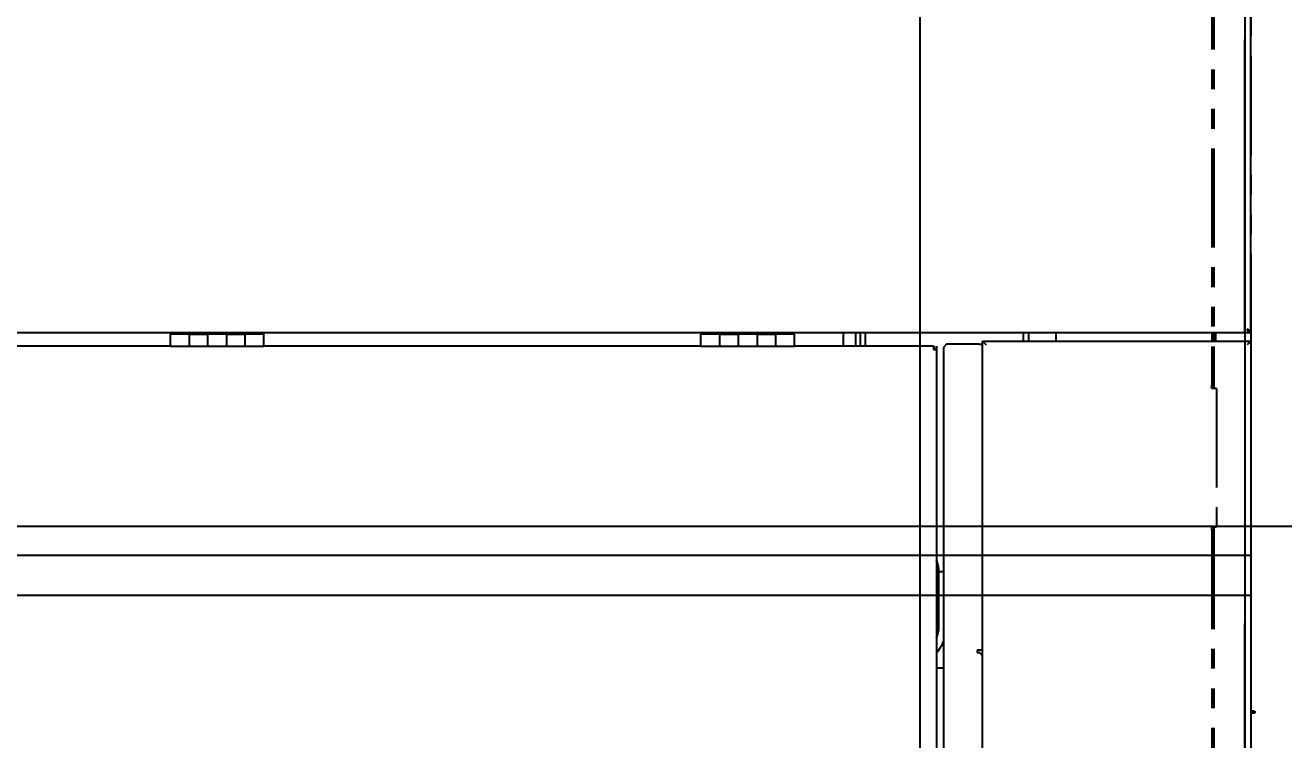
# Model space of a CAD drawing. Header units: centimetres. Extents: x 405564 to 502064, y 46284 to 60634.
# Drawn here: x 454662.3 to 454743.1, y 54128.8 to 54174.7 of the extents above; entities that cross this region are included whole.
import ezdxf
from ezdxf import colors
from ezdxf.entities.mleader import LeaderData, LeaderLine
from ezdxf.math import Vec2, Vec3
from ezdxf.xclip import XClip

# ---------------------------------------------------------------- set-up
doc = ezdxf.new("R2010")
doc.units = ezdxf.units.CM
doc.header["$XCLIPFRAME"] = 0
for name, pattern in [('3+1_3b$0$DASHED', [0.25, 0.125, -0.125]), ('SLD-2点鎖線', [12.7, 6.35, -1.27, 1.27, -1.27, 1.27, -1.27]), ('SLD-実線', [0])]:
    doc.linetypes.add(name, pattern=pattern)
for name, color, linetype in [('---___EB_draft03_cihazlar', 8, 'Continuous'), ('0-KRCN-ASMATAVAN-130426', 8, 'Continuous'), ('AS_DUV', 8, 'Continuous'), ('AS_PYZ_BINA', 8, 'Continuous')]:
    doc.layers.add(name, color=color, linetype=linetype)
doc.layers.add('0-KRCN-MİMARİ-220526', color=8, linetype='Continuous', lineweight=9)
doc.layers.add('OL_Ic', color=8, linetype='Continuous', lineweight=9)
doc.styles.add('Normal_ITL', font='swissi.ttf')

# ---------------------------------------------------------------- blocks, each defined once
blk = doc.blocks.new('Conveyor1M')
at = {"layer": '---___EB_draft03_cihazlar', "color": 1, "linetype": '3+1_3b$0$DASHED', "ltscale": 150}
blk.add_lwpolyline([(276488.244, -40561.415), (276724.244, -40561.415), (276724.244, -40661.415), (276488.244, -40661.415), (276488.244, -40561.415)], dxfattribs=at)
blk = doc.blocks.new('SMD Dizgi Makinesi')
at = {"layer": '---___EB_draft03_cihazlar', "linetype": 'SLD-2点鎖線'}
for p, q in [((275465.692, -39730.757), (275632.463, -39730.757)), ((275559.668, -39730.757), (275538.486, -39730.757)), ((275559.505, -39730.877), (275559.668, -39730.877)), ((275559.544, -39730.887), (275559.544, -39730.96)), ((275559.668, -39730.757), (275559.668, -39730.877)), ((275559.668, -39730.757), (275560.185, -39730.757)), ((275559.668, -39730.887), (275559.668, -39868.027)), ((275560.185, -39747.982), (275560.185, -39730.757)), ((275560.185, -39730.757), (275560.19, -39730.762)), ((275560.185, -39730.757), (275633.651, -39730.757)), ((275560.19, -39730.762), (275560.204, -39730.775)), ((275560.204, -39730.775), (275560.227, -39730.798)), ((275560.227, -39730.798), (275560.258, -39730.828)), ((275560.258, -39730.828), (275560.295, -39730.864)), ((275560.295, -39730.864), (275560.338, -39730.906)), ((275560.338, -39730.906), (275560.385, -39730.951)), ((275560.385, -39730.951), (275560.433, -39730.997)), ((275583.95, -39730.587), (275583.95, -39730.507)), ((275583.95, -39730.507), (275584.074, -39730.507)), ((275583.95, -39730.517), (275584.074, -39730.517)), ((275583.95, -39730.587), (275583.95, -39730.757)), ((275584.074, -39730.637), (275583.95, -39730.637)), ((275584.074, -39730.507), (275584.074, -39730.757)), ((275535.128, -39733.141), (275563.027, -39733.141)), ((275535.128, -39733.261), (275563.027, -39733.261)), ((275559.668, -39733.04), (275560.185, -39733.04)), ((275559.668, -39733.141), (275560.185, -39733.141)), ((275559.668, -39733.261), (275560.185, -39733.261)), ((275563.027, -39733.141), (275563.233, -39733.141)), ((275563.027, -39733.261), (275563.027, -39733.141)), ((275563.233, -39733.261), (275563.027, -39733.261)), ((275563.233, -39732.96), (275563.233, -39733.04)), ((275563.233, -39732.96), (275572.119, -39732.96)), ((275563.233, -39733.04), (275563.233, -39733.141)), ((275563.233, -39733.141), (275563.233, -39733.261)), ((275572.119, -39733.04), (275572.119, -39732.96)), ((275572.119, -39733.141), (275572.119, -39733.04)), ((275572.119, -39733.141), (275572.326, -39733.141)), ((275572.119, -39733.261), (275572.119, -39733.141)), ((275572.326, -39733.261), (275572.119, -39733.261)), ((275572.326, -39733.141), (275632.256, -39733.141)), ((275572.326, -39733.141), (275572.326, -39733.261)), ((275572.326, -39733.261), (275632.256, -39733.261)), ((275559.668, -39743.275), (275560.185, -39743.275)), ((275559.668, -39745.028), (275560.185, -39745.028)), ((275559.668, -39745.378), (275560.185, -39745.378)), ((275560.204, -39747.964), (275560.227, -39747.942)), ((275560.227, -39747.942), (275560.258, -39747.912)), ((275560.258, -39747.912), (275560.295, -39747.875)), ((275560.295, -39747.875), (275560.338, -39747.834)), ((275560.338, -39747.834), (275560.385, -39747.789)), ((275560.385, -39747.789), (275560.433, -39747.742)), ((275560.185, -39747.982), (275560.19, -39747.978)), ((275633.651, -39747.982), (275560.185, -39747.982)), ((275560.19, -39747.978), (275560.204, -39747.964)), ((275560.392, -39748.193), (275560.392, -39747.982)), ((275560.392, -39748.193), (275560.392, -39750.286)), ((275580.024, -39747.982), (275580.024, -39748.193)), ((275580.024, -39748.193), (275580.024, -39748.333)), ((275580.024, -39748.333), (275580.189, -39748.333)), ((275580.396, -39747.982), (275580.189, -39748.183)), ((275580.189, -39748.333), (275580.189, -39748.183)), ((275560.392, -39750.286), (275560.598, -39750.486)), ((275560.521, -39750.937), (275560.727, -39750.937)), ((275560.521, -39751.087), (275560.727, -39751.087)), ((275560.521, -39751.137), (275560.521, -39751.097)), ((275560.521, -39751.137), (275560.521, -39760.05)), ((275560.521, -39751.137), (275560.727, -39751.137)), ((275560.598, -39750.486), (275631.791, -39750.486)), ((275560.676, -39751.137), (275560.676, -39751.097)), ((275560.727, -39750.937), (275612.598, -39750.937)), ((275560.727, -39751.137), (275560.727, -39750.937)), ((275575.012, -39750.486), (275575.012, -39750.786)), ((275578.474, -39750.786), (275575.012, -39750.786)), ((275581.16, -39750.937), (275581.16, -39750.486)), ((275560.521, -39755.493), (275559.668, -39755.493)), ((275560.521, -39755.814), (275559.668, -39755.814)), ((275560.521, -39756.114), (275559.668, -39756.114)), ((275560.521, -39756.895), (275559.668, -39756.895)), ((275559.746, -39760.05), (275559.746, -39761.252)), ((275560.521, -39760.05), (275559.746, -39760.05)), ((275560.521, -39761.252), (275560.521, -39760.05)), ((275560.521, -39761.252), (275559.746, -39761.252)), ((275559.746, -39762.453), (275559.746, -39761.252)), ((275560.521, -39762.453), (275560.521, -39761.252)), ((275559.746, -39762.453), (275559.746, -39763.655)), ((275559.746, -39762.453), (275560.521, -39762.453)), ((275560.521, -39763.655), (275560.521, -39762.453)), ((275560.521, -39763.655), (275559.746, -39763.655)), ((275559.746, -39764.857), (275559.746, -39763.655)), ((275560.521, -39764.857), (275560.521, -39763.655)), ((275559.746, -39764.857), (275559.746, -39766.059)), ((275559.746, -39764.857), (275560.521, -39764.857)), ((275560.521, -39766.059), (275560.521, -39764.857)), ((275560.521, -39766.059), (275559.746, -39766.059)), ((275560.521, -39766.059), (275560.521, -39794.099)), ((275559.67, -39794.099), (275559.668, -39794.099)), ((275559.746, -39794.099), (275559.67, -39794.099)), ((275559.67, -39800.108), (275559.67, -39794.099)), ((275559.746, -39794.099), (275559.746, -39795.301)), ((275560.521, -39794.099), (275559.746, -39794.099)), ((275560.521, -39795.301), (275560.521, -39794.099)), ((275560.521, -39795.301), (275559.746, -39795.301)), ((275559.746, -39796.503), (275559.746, -39795.301)), ((275560.521, -39796.503), (275560.521, -39795.301)), ((275559.746, -39796.503), (275559.746, -39797.705)), ((275559.746, -39796.503), (275560.521, -39796.503)), ((275560.521, -39797.705), (275560.521, -39796.503)), ((275560.521, -39797.705), (275559.746, -39797.705)), ((275559.746, -39798.906), (275559.746, -39797.705)), ((275560.521, -39798.906), (275560.521, -39797.705)), ((275559.746, -39798.906), (275559.746, -39800.108)), ((275559.746, -39798.906), (275560.521, -39798.906)), ((275560.521, -39800.108), (275560.521, -39798.906)), ((275559.67, -39800.108), (275559.668, -39800.108)), ((275559.746, -39800.108), (275559.67, -39800.108)), ((275560.521, -39800.108), (275559.746, -39800.108)), ((275560.521, -39800.108), (275560.521, -39828.149))]:
    blk.add_line(p, q, dxfattribs=at)
at = {"layer": '---___EB_draft03_cihazlar', "linetype": 'SLD-実線'}
for p, q in [((275559.668, -39730.757), (275538.486, -39730.757)), ((275559.505, -39730.877), (275559.668, -39730.877)), ((275559.544, -39730.887), (275559.544, -39730.96)), ((275559.668, -39730.757), (275559.668, -39730.877)), ((275559.668, -39730.757), (275560.185, -39730.757)), ((275559.668, -39730.887), (275559.668, -39868.027)), ((275560.185, -39747.982), (275560.185, -39730.757)), ((275560.185, -39730.757), (275560.19, -39730.762)), ((275560.185, -39730.757), (275633.651, -39730.757)), ((275560.19, -39730.762), (275560.204, -39730.775)), ((275560.204, -39730.775), (275560.227, -39730.798)), ((275560.227, -39730.798), (275560.258, -39730.828)), ((275560.258, -39730.828), (275560.295, -39730.864)), ((275560.295, -39730.864), (275560.338, -39730.906)), ((275560.338, -39730.906), (275560.385, -39730.951)), ((275560.385, -39730.951), (275560.433, -39730.997)), ((275559.668, -39733.04), (275560.185, -39733.04)), ((275559.668, -39733.141), (275560.185, -39733.141)), ((275559.668, -39733.261), (275560.185, -39733.261)), ((275559.668, -39743.275), (275560.185, -39743.275)), ((275559.668, -39745.028), (275560.185, -39745.028)), ((275559.668, -39745.378), (275560.185, -39745.378)), ((275560.204, -39747.964), (275560.227, -39747.942)), ((275560.227, -39747.942), (275560.258, -39747.912)), ((275560.258, -39747.912), (275560.295, -39747.875)), ((275560.295, -39747.875), (275560.338, -39747.834)), ((275560.338, -39747.834), (275560.385, -39747.789)), ((275560.385, -39747.789), (275560.433, -39747.742)), ((275560.185, -39747.982), (275560.19, -39747.978)), ((275633.651, -39747.982), (275560.185, -39747.982)), ((275560.19, -39747.978), (275560.204, -39747.964)), ((275560.392, -39748.193), (275560.392, -39747.982)), ((275560.392, -39748.193), (275560.392, -39750.286)), ((275580.024, -39747.982), (275580.024, -39748.193)), ((275580.024, -39748.193), (275580.024, -39748.333)), ((275580.024, -39748.333), (275580.189, -39748.333)), ((275580.396, -39747.982), (275580.189, -39748.183)), ((275580.189, -39748.333), (275580.189, -39748.183)), ((275560.392, -39750.286), (275560.598, -39750.486)), ((275560.521, -39750.937), (275560.727, -39750.937)), ((275560.521, -39751.087), (275560.727, -39751.087)), ((275560.521, -39751.137), (275560.521, -39751.097)), ((275560.521, -39751.137), (275560.521, -39760.05)), ((275560.521, -39751.137), (275560.727, -39751.137)), ((275560.598, -39750.486), (275631.791, -39750.486)), ((275560.676, -39751.137), (275560.676, -39751.097)), ((275560.727, -39750.937), (275612.598, -39750.937)), ((275560.727, -39751.137), (275560.727, -39750.937)), ((275575.012, -39750.486), (275575.012, -39750.786)), ((275578.474, -39750.786), (275575.012, -39750.786)), ((275581.16, -39750.937), (275581.16, -39750.486)), ((275560.521, -39755.493), (275559.668, -39755.493)), ((275560.521, -39755.814), (275559.668, -39755.814)), ((275560.521, -39756.114), (275559.668, -39756.114)), ((275560.521, -39756.895), (275559.668, -39756.895)), ((275560.521, -39760.05), (275559.746, -39760.05)), ((275559.746, -39760.05), (275559.746, -39761.252)), ((275560.521, -39761.252), (275560.521, -39760.05)), ((275560.521, -39761.252), (275559.746, -39761.252)), ((275559.746, -39762.453), (275559.746, -39761.252)), ((275560.521, -39762.453), (275560.521, -39761.252)), ((275559.746, -39762.453), (275560.521, -39762.453)), ((275559.746, -39762.453), (275559.746, -39763.655)), ((275560.521, -39763.655), (275560.521, -39762.453)), ((275560.521, -39763.655), (275559.746, -39763.655)), ((275559.746, -39764.857), (275559.746, -39763.655)), ((275560.521, -39764.857), (275560.521, -39763.655)), ((275559.746, -39764.857), (275560.521, -39764.857)), ((275559.746, -39764.857), (275559.746, -39766.059)), ((275560.521, -39766.059), (275560.521, -39764.857)), ((275560.521, -39766.059), (275559.746, -39766.059)), ((275560.521, -39766.059), (275560.521, -39794.099)), ((275559.67, -39794.099), (275559.668, -39794.099)), ((275559.746, -39794.099), (275559.67, -39794.099)), ((275559.67, -39800.108), (275559.67, -39794.099)), ((275560.521, -39794.099), (275559.746, -39794.099)), ((275559.746, -39794.099), (275559.746, -39795.301)), ((275560.521, -39795.301), (275560.521, -39794.099)), ((275559.746, -39796.503), (275559.746, -39795.301)), ((275560.521, -39795.301), (275559.746, -39795.301)), ((275560.521, -39796.503), (275560.521, -39795.301)), ((275559.746, -39796.503), (275560.521, -39796.503)), ((275559.746, -39796.503), (275559.746, -39797.705)), ((275560.521, -39797.705), (275560.521, -39796.503)), ((275559.746, -39798.906), (275559.746, -39797.705)), ((275560.521, -39797.705), (275559.746, -39797.705)), ((275560.521, -39798.906), (275560.521, -39797.705)), ((275559.746, -39798.906), (275560.521, -39798.906)), ((275559.746, -39798.906), (275559.746, -39800.108)), ((275560.521, -39800.108), (275560.521, -39798.906)), ((275559.67, -39800.108), (275559.668, -39800.108)), ((275559.746, -39800.108), (275559.67, -39800.108)), ((275560.521, -39800.108), (275559.746, -39800.108)), ((275560.521, -39800.108), (275560.521, -39828.149))]:
    blk.add_line(p, q, dxfattribs=at)
at = {"layer": '---___EB_draft03_cihazlar'}
for p, q in [((275573.928, -39868.157), (275573.928, -39730.757)), ((275576.511, -39868.157), (275576.511, -39730.757))]:
    blk.add_line(p, q, dxfattribs=at)
at = {"layer": '---___EB_draft03_cihazlar', "color": 1, "linetype": '3+1_3b$0$DASHED', "ltscale": 150}
blk.add_lwpolyline([(275341.077, -39731.157), (275757.077, -39731.157), (275757.077, -39868.157), (275341.077, -39868.157), (275341.077, -39731.157)], dxfattribs=at)
at = {"layer": '---___EB_draft03_cihazlar', "color": 1}
blk.add_lwpolyline([(275426.077, -39731.157), (275672.077, -39731.157), (275672.077, -39868.157), (275426.077, -39868.157), (275426.077, -39731.157)], dxfattribs=at)
at = {"layer": '---___EB_draft03_cihazlar', "linetype": 'SLD-2点鎖線'}
for centre, major_axis, start_param, end_param in [((275575.012, -39752.789), (-2.067, 0), 4.712389, 5.10215), ((275578.474, -39752.789), (-2.067, 0), 4.322628, 4.712389), ((275578.474, -39752.789), (-2.583, 0), 3.974663, 4.309673)]:
    blk.add_ellipse(centre, major_axis=major_axis, ratio=0.969208, start_param=start_param, end_param=end_param, dxfattribs=at)
at = {"layer": '---___EB_draft03_cihazlar', "linetype": 'SLD-実線'}
for centre, major_axis, start_param, end_param in [((275575.012, -39752.789), (-2.067, 0), 4.712389, 5.10215), ((275578.474, -39752.789), (-2.067, 0), 4.322628, 4.712389), ((275578.474, -39752.789), (-2.583, 0), 3.974663, 4.309673)]:
    blk.add_ellipse(centre, major_axis=major_axis, ratio=0.969208, start_param=start_param, end_param=end_param, dxfattribs=at)
for points, knots in [([(275559.668, -39730.757), (275559.647, -39730.761), (275559.605, -39730.768), (275559.542, -39730.826), (275559.48, -39730.906), (275559.44, -39730.968), (275559.42, -39730.997)], [0, 0, 0, 0, 0.254644, 0.509537, 0.764433, 1, 1, 1, 1]), ([(275559.42, -39730.997), (275559.453, -39730.988), (275559.518, -39730.97), (275559.6, -39730.942), (275559.657, -39730.915), (275559.665, -39730.897), (275559.668, -39730.887)], [0, 0, 0, 0, 0.24999, 0.499993, 0.750007, 1, 1, 1, 1])]:
    blk.add_open_spline(points, degree=3, knots=knots, dxfattribs=at)
at = {"layer": '---___EB_draft03_cihazlar', "linetype": 'SLD-2点鎖線'}
for points, knots in [([(275559.668, -39730.757), (275559.647, -39730.761), (275559.605, -39730.768), (275559.542, -39730.826), (275559.48, -39730.906), (275559.44, -39730.968), (275559.42, -39730.997)], [0, 0, 0, 0, 0.254644, 0.509537, 0.764433, 1, 1, 1, 1]), ([(275559.42, -39730.997), (275559.453, -39730.988), (275559.518, -39730.97), (275559.6, -39730.942), (275559.657, -39730.915), (275559.665, -39730.897), (275559.668, -39730.887)], [0, 0, 0, 0, 0.24999, 0.499993, 0.750007, 1, 1, 1, 1])]:
    blk.add_open_spline(points, degree=3, knots=knots, dxfattribs=at)
blk = doc.blocks.new('A$Ca63a641c')
at = {"layer": 'AS_PYZ_BINA'}
ml = blk.add_multileader_mtext('Standard', dxfattribs=at)
ml.set_content('EST boyalı panel çit ve panel çit kapı (AS 51.101)', color=256, style='Normal_ITL')
ml.set_leader_properties()
ml.build(insert=Vec2(0, 0))
ml.multileader.update_dxf_attribs({"dogleg_length": 0.379, "arrow_head_size": 17.043, "scale": 75})
ctx = ml.context
ctx.base_point, ctx.scale, ctx.char_height, ctx.arrow_head_size, ctx.landing_gap_size, ctx.plane_origin = Vec3(140.513, 464.302), 75, 20, 17.043, 14.202, Vec3(92.505, 620.113)
notes = []
notes.append((ctx, [(0, (1, 1, 0), (112.109, 464.302), (1, 0), 28.404, [(0, [(68.504, 410)], 0, [])])]))
ctx.mtext.insert, ctx.mtext.width, ctx.mtext.flow_direction = Vec3(154.715, 477.513), 604.56338, 5
for ctx, leaders in notes:
    for number, flags, end, landing, length, lines in leaders:
        leader = LeaderData()
        leader.index, (leader.has_last_leader_line, leader.has_dogleg_vector, leader.attachment_direction) = number, flags
        leader.last_leader_point, leader.dogleg_vector, leader.dogleg_length = Vec3(end), Vec3(landing), length
        for number, points, colour, breaks in lines:
            line = LeaderLine()
            line.index, line.vertices, line.color, line.breaks = number, Vec3.list(points), colors.encode_raw_color(colour), breaks
            leader.lines.append(line)
        ctx.leaders.append(leader)
blk = doc.blocks.new('A$C85dec720')
at = {"layer": 'OL_Ic'}
blk.add_blockref('A$Ca63a641c', (5315.078, 5344.253, 28.4), dxfattribs=at)
blk = doc.blocks.new('A$C6A10300A')
at = {"layer": '---___EB_draft03_cihazlar', "rotation": 270}
for name, p in [('SMD Dizgi Makinesi', (56407.668, 269080.624)), ('Conveyor1M', (57337.926, 270057.791))]:
    blk.add_blockref(name, p, dxfattribs=at)
at = {"layer": 'AS_DUV'}
ref = blk.add_blockref('A$C85dec720', (28900.964, -17748.984), dxfattribs=dict(at, rotation=105.0255580063709))
XClip(ref).set_block_clipping_path([(6220.3367769278, 6783.7313721173), (4126.4071464743, -1017.0000000052), (7354.8298234051, -1883.5969356479), (9448.7594538586, 5917.1344364745)])

msp = doc.modelspace()

# ---------------------------------------------------------------- linework, layer by layer
at = {"layer": '0-KRCN-ASMATAVAN-130426'}
for p, q in [((454719.746, 53542.563), (454719.746, 54322.563)), ((454059.746, 54142.563), (454839.746, 54142.563))]:
    msp.add_line(p, q, dxfattribs=at)

# ---------------------------------------------------------------- next in the draw order: block references
at = {"layer": '0-KRCN-MİMARİ-220526'}
msp.add_blockref('A$C6A10300A', (438064.066, 60634.016), dxfattribs=at)

doc.saveas('drawing.dxf')
